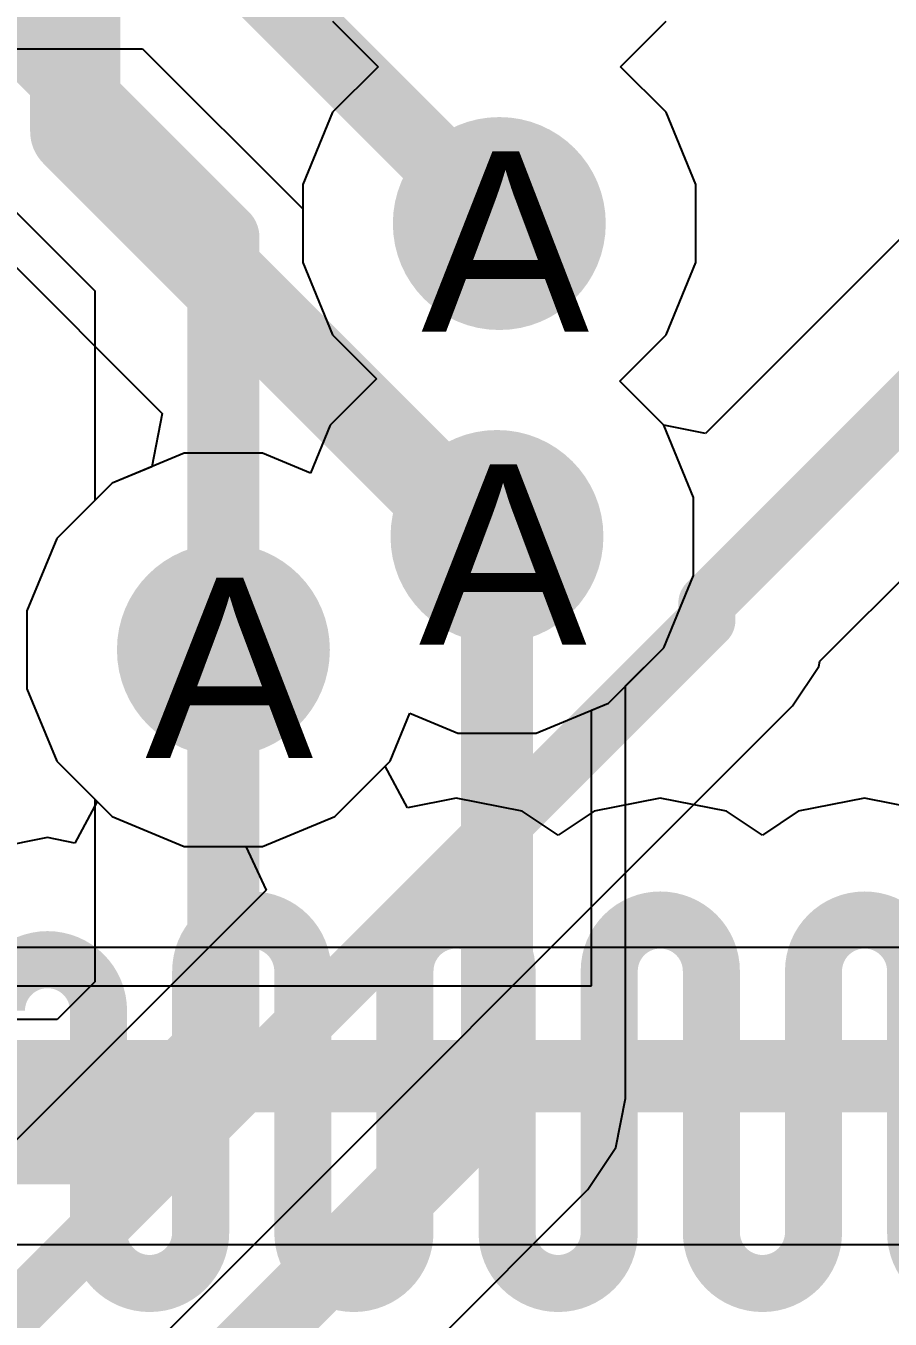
# Model space of a CAD drawing. Header units: inches. Extents: x 0 to 5271, y 0 to 5417.
# Drawn here: x 117.66 to 120.095, y 79.706 to 83.35 of the extents above; entities that cross this region are included whole.
import ezdxf

# ---------------------------------------------------------------- set-up
doc = ezdxf.new("R2010")
doc.units = ezdxf.units.IN
for name, color, linetype in [('Bottom Layer', 5, 'Continuous'), ('Drill Drawing', 1, 'Continuous'), ('L2_GND1', 16, 'Continuous'), ('L3_SIG1', 76, 'Continuous'), ('L4_PWR', 90, 'Continuous'), ('L5_GND2', 156, 'Continuous'), ('L6_SIG2', 130, 'Continuous'), ('L7_GND3', 216, 'Continuous'), ('Top Layer', 1, 'Continuous'), ('Via Holes', 16, 'Continuous')]:
    doc.layers.add(name, color=color, linetype=linetype)
doc.styles.add('Arial', font='', dxfattribs={"height": 0.2})
doc.styles.get('Arial').set_extended_font_data('Arial')

msp = doc.modelspace()

# ---------------------------------------------------------------- hatches: boundary and pattern name
at = {"layer": 'Bottom Layer'}
h = msp.add_hatch(color=5, dxfattribs=at)
edge = h.paths.add_edge_path()
edge.add_arc((118.9936, 82.7931), 0.3, 0, 360)
h = msp.add_hatch(color=5, dxfattribs=at)
edge = h.paths.add_edge_path()
edge.add_arc((118.987, 81.9114), 0.3, 0, 360)
h = msp.add_hatch(color=5, dxfattribs=at)
edge = h.paths.add_edge_path()
edge.add_arc((118.2162, 81.5921), 0.3, 0, 360)
at = {"layer": 'L2_GND1'}
h = msp.add_hatch(color=16, dxfattribs=at)
edge = h.paths.add_edge_path()
edge.add_arc((118.9936, 82.7931), 0.3, 0, 360)
h = msp.add_hatch(color=16, dxfattribs=at)
edge = h.paths.add_edge_path()
edge.add_arc((118.987, 81.9114), 0.3, 0, 360)
h = msp.add_hatch(color=16, dxfattribs=at)
edge = h.paths.add_edge_path()
edge.add_arc((118.2162, 81.5921), 0.3, 0, 360)
at = {"layer": 'L3_SIG1'}
h = msp.add_hatch(color=76, dxfattribs=at)
edge = h.paths.add_edge_path()
edge.add_arc((118.9936, 82.7931), 0.3, 0, 360)
h = msp.add_hatch(color=76, dxfattribs=at)
edge = h.paths.add_edge_path()
edge.add_arc((118.987, 81.9114), 0.3, 0, 360)
h = msp.add_hatch(color=76, dxfattribs=at)
edge = h.paths.add_edge_path()
edge.add_arc((118.2162, 81.5921), 0.3, 0, 360)
at = {"layer": 'L4_PWR'}
h = msp.add_hatch(color=90, dxfattribs=at)
edge = h.paths.add_edge_path()
edge.add_arc((118.9936, 82.7931), 0.3, 0, 360)
h = msp.add_hatch(color=90, dxfattribs=at)
edge = h.paths.add_edge_path()
edge.add_arc((118.987, 81.9114), 0.3, 0, 360)
h = msp.add_hatch(color=90, dxfattribs=at)
edge = h.paths.add_edge_path()
edge.add_arc((118.2162, 81.5921), 0.3, 0, 360)
at = {"layer": 'L5_GND2'}
h = msp.add_hatch(color=156, dxfattribs=at)
edge = h.paths.add_edge_path()
edge.add_arc((118.9936, 82.7931), 0.3, 0, 360)
h = msp.add_hatch(color=156, dxfattribs=at)
edge = h.paths.add_edge_path()
edge.add_arc((118.987, 81.9114), 0.3, 0, 360)
h = msp.add_hatch(color=156, dxfattribs=at)
edge = h.paths.add_edge_path()
edge.add_arc((118.2162, 81.5921), 0.3, 0, 360)
at = {"layer": 'L6_SIG2'}
h = msp.add_hatch(color=130, dxfattribs=at)
edge = h.paths.add_edge_path()
edge.add_arc((118.9936, 82.7931), 0.3, 0, 360)
h = msp.add_hatch(color=130, dxfattribs=at)
edge = h.paths.add_edge_path()
edge.add_arc((118.987, 81.9114), 0.3, 0, 360)
h = msp.add_hatch(color=130, dxfattribs=at)
edge = h.paths.add_edge_path()
edge.add_arc((118.2162, 81.5921), 0.3, 0, 360)
at = {"layer": 'L7_GND3'}
h = msp.add_hatch(color=216, dxfattribs=at)
edge = h.paths.add_edge_path()
edge.add_arc((118.9936, 82.7931), 0.3, 0, 360)
h = msp.add_hatch(color=216, dxfattribs=at)
edge = h.paths.add_edge_path()
edge.add_arc((118.987, 81.9114), 0.3, 0, 360)
h = msp.add_hatch(color=216, dxfattribs=at)
edge = h.paths.add_edge_path()
edge.add_arc((118.2162, 81.5921), 0.3, 0, 360)
at = {"layer": 'Top Layer'}
h = msp.add_hatch(color=1, dxfattribs=at)
edge = h.paths.add_edge_path()
edge.add_arc((118.9936, 82.7931), 0.3, 0, 360)
h = msp.add_hatch(color=1, dxfattribs=at)
edge = h.paths.add_edge_path()
edge.add_arc((118.987, 81.9114), 0.3, 0, 360)
h = msp.add_hatch(color=1, dxfattribs=at)
edge = h.paths.add_edge_path()
edge.add_arc((118.2162, 81.5921), 0.3, 0, 360)
at = {"layer": 'Via Holes'}
h = msp.add_hatch(color=7, dxfattribs=at)
edge = h.paths.add_edge_path()
edge.add_arc((118.9936, 82.7931), 0.15, 0, 360)
h = msp.add_hatch(color=7, dxfattribs=at)
edge = h.paths.add_edge_path()
edge.add_arc((118.987, 81.9114), 0.15, 0, 360)
h = msp.add_hatch(color=7, dxfattribs=at)
edge = h.paths.add_edge_path()
edge.add_arc((118.2162, 81.5921), 0.15, 0, 360)

# ---------------------------------------------------------------- linework, layer by layer
at = {"layer": 'Bottom Layer'}
for p, q in [((122.6339, 85.2615), (119.5742, 82.2018)), ((116.9983, 83.459), (117.8536, 82.6037)), ((119.3353, 83.2349), (119.4633, 83.3628)), ((119.4633, 83.1069), (119.3353, 83.2349)), ((119.5476, 82.9033), (119.4633, 83.1069)), ((119.5476, 82.6829), (119.5476, 82.9033)), ((119.4633, 82.4793), (119.5476, 82.6829)), ((117.8536, 82.6037), (117.8536, 82.013)), ((119.3329, 82.3489), (119.4633, 82.4793)), ((119.4567, 82.2252), (119.3329, 82.3489)), ((119.5742, 82.2018), (119.4567, 82.2252)), ((117.8536, 82.013), (117.7465, 81.9059)), ((119.8965, 81.5598), (120.2788, 81.9421)), ((117.7465, 81.9059), (117.6622, 81.7023)), ((117.6622, 81.7023), (117.6622, 81.4819)), ((119.8196, 81.4342), (119.8935, 81.5448)), ((119.8935, 81.5448), (119.8965, 81.5598)), ((117.6622, 81.4819), (117.7465, 81.2783)), ((116.1858, 77.8004), (119.8196, 81.4342)), ((117.7465, 81.2783), (117.9024, 81.1224)), ((117.9024, 81.1224), (118.106, 81.0381)), ((118.106, 81.0381), (118.2796, 81.0381)), ((118.2796, 81.0381), (118.3363, 80.9152)), ((118.3363, 80.9152), (115.8174, 78.3963))]:
    msp.add_line(p, q, dxfattribs=at)
for points in [[(119.5785, 81.724, 0.1608, 0.1608, 0), (122.875, 85.0205, 0.1608, 0.1608, 0)], [(117.5664, 84.2204, 0.2032, 0.2032, 0), (118.9936, 82.7931, 0.2032, 0.2032, 0)], [(117.1485, 83.8216, 0.2032, 0.2032, 0), (118.2162, 82.7539, 0.2032, 0.2032, 0)], [(118.2162, 81.5921, 0.2032, 0.2032, 0), (118.2162, 82.7539, 0.2032, 0.2032, 0)], [(119.5785, 81.6752, 0.1608, 0.1608, 0), (119.5785, 81.724, 0.1608, 0.1608, 0)], [(115.9448, 78.0415, 0.1608, 0.1608, 0), (119.5785, 81.6752, 0.1608, 0.1608, 0)]]:
    msp.add_lwpolyline(points, format="xyseb", dxfattribs=at)
for points in [[(118.9428, 82.7931, 0.1016, 0.1016, 1), (119.0444, 82.7931, 0.1016, 0.1016, 1)], [(118.1654, 82.7539, 0.1016, 0.1016, 1), (118.267, 82.7539, 0.1016, 0.1016, 1)], [(118.1654, 82.7539, 0.1016, 0.1016, 1), (118.267, 82.7539, 0.1016, 0.1016, 1)], [(119.5383, 81.724, 0.0804, 0.0804, 1), (119.6187, 81.724, 0.0804, 0.0804, 1)], [(119.5383, 81.724, 0.0804, 0.0804, 1), (119.6187, 81.724, 0.0804, 0.0804, 1)], [(119.5383, 81.6752, 0.0804, 0.0804, 1), (119.6187, 81.6752, 0.0804, 0.0804, 1)], [(119.5383, 81.6752, 0.0804, 0.0804, 1), (119.6187, 81.6752, 0.0804, 0.0804, 1)], [(118.1654, 81.5921, 0.1016, 0.1016, 1), (118.267, 81.5921, 0.1016, 0.1016, 1)]]:
    msp.add_lwpolyline(points, format="xyseb", close=True, dxfattribs=at)
at = {"layer": 'L2_GND1'}
for p, q in [((118.524, 83.3628), (118.6519, 83.2349)), ((119.3353, 83.2349), (119.4633, 83.3628)), ((118.6519, 83.2349), (118.524, 83.1069)), ((119.4633, 83.1069), (119.3353, 83.2349)), ((118.524, 83.1069), (118.4396, 82.9033)), ((119.5476, 82.9033), (119.4633, 83.1069)), ((118.4396, 82.9033), (118.4396, 82.6829)), ((119.5476, 82.6829), (119.5476, 82.9033)), ((118.4396, 82.6829), (118.524, 82.4793)), ((119.4633, 82.4793), (119.5476, 82.6829)), ((118.524, 82.4793), (118.6477, 82.3555)), ((119.3329, 82.3489), (119.4633, 82.4793)), ((118.6477, 82.3555), (118.5173, 82.2252)), ((119.4567, 82.2252), (119.3329, 82.3489)), ((118.5173, 82.2252), (118.4614, 82.0902)), ((119.541, 82.0216), (119.4567, 82.2252)), ((118.106, 82.1461), (117.9024, 82.0618)), ((118.3264, 82.1461), (118.106, 82.1461)), ((118.4614, 82.0902), (118.3264, 82.1461)), ((117.9024, 82.0618), (117.7465, 81.9059)), ((119.541, 81.8012), (119.541, 82.0216)), ((117.7465, 81.9059), (117.6622, 81.7023)), ((119.4567, 81.5976), (119.541, 81.8012)), ((117.6622, 81.7023), (117.6622, 81.4819)), ((119.3496, 81.4905), (119.4567, 81.5976)), ((117.6622, 81.4819), (117.7465, 81.2783)), ((119.3496, 80.3282), (119.3496, 81.4905)), ((117.7465, 81.2783), (117.8536, 81.1712)), ((117.8536, 81.1712), (117.8536, 80.6565)), ((117.8536, 80.6565), (117.7474, 80.5504)), ((117.7474, 80.5504), (115.2783, 80.5504)), ((119.322, 80.1895), (119.3496, 80.3282)), ((119.3496, 80.3282), (119.3496, 80.3282)), ((119.2434, 80.0718), (119.322, 80.1895)), ((118.3364, 79.1648), (119.2434, 80.0718)), ((119.2434, 80.0718), (119.2434, 80.0718))]:
    msp.add_line(p, q, dxfattribs=at)
for points in [[(118.987, 80.3282, 0.2032, 0.2032, 0), (118.987, 81.9114, 0.2032, 0.2032, 0)], [(118.2162, 80.5064, 0.2032, 0.2032, 0), (118.2162, 81.5921, 0.2032, 0.2032, 0)], [(117.8976, 80.1878, 0.2032, 0.2032, 0), (118.2162, 80.5064, 0.2032, 0.2032, 0)], [(118.08, 79.4212, 0.2032, 0.2032, 0), (118.987, 80.3282, 0.2032, 0.2032, 0)], [(104.3178, 80.1878, 0.2032, 0.2032, 0), (117.8976, 80.1878, 0.2032, 0.2032, 0)]]:
    msp.add_lwpolyline(points, format="xyseb", dxfattribs=at)
for points in [[(118.9362, 81.9114, 0.1016, 0.1016, 1), (119.0378, 81.9114, 0.1016, 0.1016, 1)], [(118.1654, 81.5921, 0.1016, 0.1016, 1), (118.267, 81.5921, 0.1016, 0.1016, 1)], [(118.1654, 80.5064, 0.1016, 0.1016, 1), (118.267, 80.5064, 0.1016, 0.1016, 1)], [(118.1654, 80.5064, 0.1016, 0.1016, 1), (118.267, 80.5064, 0.1016, 0.1016, 1)], [(118.9362, 80.3282, 0.1016, 0.1016, 1), (119.0378, 80.3282, 0.1016, 0.1016, 1)], [(118.9362, 80.3282, 0.1016, 0.1016, 1), (119.0378, 80.3282, 0.1016, 0.1016, 1)], [(117.8468, 80.1878, 0.1016, 0.1016, 1), (117.9484, 80.1878, 0.1016, 0.1016, 1)], [(117.8468, 80.1878, 0.1016, 0.1016, 1), (117.9484, 80.1878, 0.1016, 0.1016, 1)]]:
    msp.add_lwpolyline(points, format="xyseb", close=True, dxfattribs=at)
at = {"layer": 'L3_SIG1'}
for p, q in [((118.524, 83.3628), (118.6519, 83.2349)), ((119.3353, 83.2349), (119.4633, 83.3628)), ((118.6519, 83.2349), (118.524, 83.1069)), ((119.4633, 83.1069), (119.3353, 83.2349)), ((118.524, 83.1069), (118.4396, 82.9033)), ((119.5476, 82.9033), (119.4633, 83.1069)), ((118.4396, 82.9033), (118.4396, 82.6829)), ((119.5476, 82.6829), (119.5476, 82.9033)), ((118.4396, 82.6829), (118.524, 82.4793)), ((119.4633, 82.4793), (119.5476, 82.6829)), ((118.524, 82.4793), (118.6477, 82.3555)), ((119.3329, 82.3489), (119.4633, 82.4793)), ((118.6477, 82.3555), (118.5173, 82.2252)), ((119.4567, 82.2252), (119.3329, 82.3489)), ((118.5173, 82.2252), (118.4614, 82.0902)), ((119.541, 82.0216), (119.4567, 82.2252)), ((118.106, 82.1461), (117.9024, 82.0618)), ((118.3264, 82.1461), (118.106, 82.1461)), ((118.4614, 82.0902), (118.3264, 82.1461)), ((117.9024, 82.0618), (117.7465, 81.9059)), ((119.541, 81.8012), (119.541, 82.0216)), ((117.7465, 81.9059), (117.6622, 81.7023)), ((119.4567, 81.5976), (119.541, 81.8012)), ((117.6622, 81.7023), (117.6622, 81.4819)), ((119.3008, 81.4417), (119.4567, 81.5976)), ((117.6622, 81.4819), (117.7465, 81.2783)), ((119.0972, 81.3574), (119.3008, 81.4417)), ((118.6858, 81.2783), (118.7418, 81.4133)), ((118.7418, 81.4133), (118.8768, 81.3574)), ((118.8768, 81.3574), (119.0972, 81.3574)), ((117.7465, 81.2783), (117.9024, 81.1224)), ((118.53, 81.1224), (118.6858, 81.2783)), ((117.9024, 81.1224), (118.106, 81.0381)), ((118.3264, 81.0381), (118.53, 81.1224)), ((118.106, 81.0381), (118.3264, 81.0381))]:
    msp.add_line(p, q, dxfattribs=at)
at = {"layer": 'L4_PWR'}
for p, q in [((119.3353, 83.2349), (119.4633, 83.3628)), ((119.4633, 83.1069), (119.3353, 83.2349)), ((119.5476, 82.9033), (119.4633, 83.1069)), ((119.5476, 82.6829), (119.5476, 82.9033)), ((119.4633, 82.4793), (119.5476, 82.6829)), ((119.3329, 82.3489), (119.4633, 82.4793)), ((119.4567, 82.2252), (119.3329, 82.3489)), ((119.541, 82.0216), (119.4567, 82.2252)), ((119.541, 81.8012), (119.541, 82.0216)), ((119.4567, 81.5976), (119.541, 81.8012)), ((119.3008, 81.4417), (119.4567, 81.5976)), ((119.253, 81.4219), (119.3008, 81.4417)), ((119.253, 80.645), (119.253, 81.4219)), ((117.449, 80.645), (119.253, 80.645))]:
    msp.add_line(p, q, dxfattribs=at)
at = {"layer": 'L5_GND2'}
for p, q in [((118.524, 83.3628), (118.6519, 83.2349)), ((119.3353, 83.2349), (119.4633, 83.3628)), ((118.6519, 83.2349), (118.524, 83.1069)), ((119.4633, 83.1069), (119.3353, 83.2349)), ((118.524, 83.1069), (118.4396, 82.9033)), ((119.5476, 82.9033), (119.4633, 83.1069)), ((118.4396, 82.9033), (118.4396, 82.6829)), ((119.5476, 82.6829), (119.5476, 82.9033)), ((118.4396, 82.6829), (118.524, 82.4793)), ((119.4633, 82.4793), (119.5476, 82.6829)), ((118.524, 82.4793), (118.6477, 82.3555)), ((119.3329, 82.3489), (119.4633, 82.4793)), ((118.6477, 82.3555), (118.5173, 82.2252)), ((119.4567, 82.2252), (119.3329, 82.3489)), ((118.5173, 82.2252), (118.4614, 82.0902)), ((119.541, 82.0216), (119.4567, 82.2252)), ((118.106, 82.1461), (117.9024, 82.0618)), ((118.3264, 82.1461), (118.106, 82.1461)), ((118.4614, 82.0902), (118.3264, 82.1461)), ((117.9024, 82.0618), (117.7465, 81.9059)), ((119.541, 81.8012), (119.541, 82.0216)), ((117.7465, 81.9059), (117.6622, 81.7023)), ((119.4567, 81.5976), (119.541, 81.8012)), ((117.6622, 81.7023), (117.6622, 81.4819)), ((119.3008, 81.4417), (119.4567, 81.5976)), ((117.6622, 81.4819), (117.7465, 81.2783)), ((119.0972, 81.3574), (119.3008, 81.4417)), ((118.6858, 81.2783), (118.7418, 81.4133)), ((118.7418, 81.4133), (118.8768, 81.3574)), ((118.8768, 81.3574), (119.0972, 81.3574)), ((117.7465, 81.2783), (117.9024, 81.1224)), ((118.53, 81.1224), (118.6858, 81.2783)), ((117.9024, 81.1224), (118.106, 81.0381)), ((118.3264, 81.0381), (118.53, 81.1224)), ((118.106, 81.0381), (118.3264, 81.0381)), ((133.7439, 79.9154), (94.8944, 79.9154))]:
    msp.add_line(p, q, dxfattribs=at)
at = {"layer": 'L6_SIG2'}
for p, q in [((119.3353, 83.2349), (119.4633, 83.3628)), ((116.7491, 83.2853), (117.9886, 83.2853)), ((117.9886, 83.2853), (118.4396, 82.8343)), ((119.4633, 83.1069), (119.3353, 83.2349)), ((119.5476, 82.9033), (119.4633, 83.1069)), ((119.5476, 82.6829), (119.5476, 82.9033)), ((118.4396, 82.8343), (118.4396, 82.6829)), ((118.4396, 82.6829), (118.524, 82.4793)), ((119.4633, 82.4793), (119.5476, 82.6829)), ((118.524, 82.4793), (118.6477, 82.3555)), ((119.3329, 82.3489), (119.4633, 82.4793)), ((118.6477, 82.3555), (118.5173, 82.2252)), ((119.4567, 82.2252), (119.3329, 82.3489)), ((118.5173, 82.2252), (118.4614, 82.0902)), ((119.541, 82.0216), (119.4567, 82.2252)), ((118.106, 82.1461), (117.9024, 82.0618)), ((118.3264, 82.1461), (118.106, 82.1461)), ((118.4614, 82.0902), (118.3264, 82.1461)), ((117.9024, 82.0618), (117.7465, 81.9059)), ((119.541, 81.8012), (119.541, 82.0216)), ((117.7465, 81.9059), (117.6622, 81.7023)), ((119.4567, 81.5976), (119.541, 81.8012)), ((117.6622, 81.7023), (117.6622, 81.4819)), ((119.3008, 81.4417), (119.4567, 81.5976)), ((117.6622, 81.4819), (117.7465, 81.2783)), ((119.0972, 81.3574), (119.3008, 81.4417)), ((118.6858, 81.2783), (118.7418, 81.4133)), ((118.7418, 81.4133), (118.8768, 81.3574)), ((118.8768, 81.3574), (119.0972, 81.3574)), ((117.7465, 81.2783), (117.8601, 81.1647)), ((118.672, 81.2644), (118.6858, 81.2783)), ((118.7345, 81.1474), (118.672, 81.2644)), ((117.8601, 81.1647), (117.7976, 81.0476)), ((118.8716, 81.1746), (118.7345, 81.1474)), ((119.0582, 81.1375), (118.8716, 81.1746)), ((119.4472, 81.1746), (119.2606, 81.1375)), ((119.6338, 81.1375), (119.4472, 81.1746)), ((120.0227, 81.1746), (119.8361, 81.1375)), ((120.2094, 81.1375), (120.0227, 81.1746)), ((119.1594, 81.0699), (119.0582, 81.1375)), ((119.2606, 81.1375), (119.1594, 81.0699)), ((119.735, 81.0699), (119.6338, 81.1375)), ((119.8361, 81.1375), (119.735, 81.0699)), ((117.7205, 81.063), (117.5339, 81.0258)), ((117.7976, 81.0476), (117.7205, 81.063))]:
    msp.add_line(p, q, dxfattribs=at)
for points in [[(118.1388, 83.6479, 0.2032, 0.2032, 0), (118.9936, 82.7931, 0.2032, 0.2032, 0)], [(118.1522, 80.687, 0.1608, 0.1608, -1), (118.4399, 80.687, 0.1608, 0.1608, 0)], [(118.7277, 80.687, 0.1608, 0.1608, -1), (119.0155, 80.687, 0.1608, 0.1608, 0)], [(119.3033, 80.687, 0.1608, 0.1608, -1), (119.5911, 80.687, 0.1608, 0.1608, 0)], [(119.8789, 80.687, 0.1608, 0.1608, -1), (120.1666, 80.687, 0.1608, 0.1608, 0)], [(117.5766, 80.5753, 0.1608, 0.1608, -1), (117.8644, 80.5753, 0.1608, 0.1608, 0)], [(118.1522, 79.9507, 0.1608, 0.1608, 0), (118.1522, 80.687, 0.1608, 0.1608, 0)], [(118.4399, 79.9507, 0.1608, 0.1608, 0), (118.4399, 80.687, 0.1608, 0.1608, 0)], [(118.7277, 79.9507, 0.1608, 0.1608, 0), (118.7277, 80.687, 0.1608, 0.1608, 0)], [(119.0155, 79.9507, 0.1608, 0.1608, 0), (119.0155, 80.687, 0.1608, 0.1608, 0)], [(119.3033, 79.9507, 0.1608, 0.1608, 0), (119.3033, 80.687, 0.1608, 0.1608, 0)], [(119.5911, 79.9507, 0.1608, 0.1608, 0), (119.5911, 80.687, 0.1608, 0.1608, 0)], [(119.8789, 79.9507, 0.1608, 0.1608, 0), (119.8789, 80.687, 0.1608, 0.1608, 0)], [(120.1666, 79.9507, 0.1608, 0.1608, 0), (120.1666, 80.687, 0.1608, 0.1608, 0)], [(117.8644, 79.9507, 0.1608, 0.1608, 0), (117.8644, 80.5753, 0.1608, 0.1608, 0)], [(118.1522, 79.9507, 0.1608, 0.1608, -1), (117.8644, 79.9507, 0.1608, 0.1608, 0)], [(118.7277, 79.9507, 0.1608, 0.1608, -1), (118.4399, 79.9507, 0.1608, 0.1608, 0)], [(119.3033, 79.9507, 0.1608, 0.1608, -1), (119.0155, 79.9507, 0.1608, 0.1608, 0)], [(119.8789, 79.9507, 0.1608, 0.1608, -1), (119.5911, 79.9507, 0.1608, 0.1608, 0)], [(120.4544, 79.9507, 0.1608, 0.1608, -1), (120.1666, 79.9507, 0.1608, 0.1608, 0)]]:
    msp.add_lwpolyline(points, format="xyseb", dxfattribs=at)
for points in [[(118.9428, 82.7931, 0.1016, 0.1016, 1), (119.0444, 82.7931, 0.1016, 0.1016, 1)], [(118.112, 80.687, 0.0804, 0.0804, 1), (118.1924, 80.687, 0.0804, 0.0804, 1)], [(118.112, 80.687, 0.0804, 0.0804, 1), (118.1924, 80.687, 0.0804, 0.0804, 1)], [(118.3998, 80.687, 0.0804, 0.0804, 1), (118.4801, 80.687, 0.0804, 0.0804, 1)], [(118.3998, 80.687, 0.0804, 0.0804, 1), (118.4801, 80.687, 0.0804, 0.0804, 1)], [(118.6875, 80.687, 0.0804, 0.0804, 1), (118.7679, 80.687, 0.0804, 0.0804, 1)], [(118.6875, 80.687, 0.0804, 0.0804, 1), (118.7679, 80.687, 0.0804, 0.0804, 1)], [(118.9753, 80.687, 0.0804, 0.0804, 1), (119.0557, 80.687, 0.0804, 0.0804, 1)], [(118.9753, 80.687, 0.0804, 0.0804, 1), (119.0557, 80.687, 0.0804, 0.0804, 1)], [(119.2631, 80.687, 0.0804, 0.0804, 1), (119.3435, 80.687, 0.0804, 0.0804, 1)], [(119.2631, 80.687, 0.0804, 0.0804, 1), (119.3435, 80.687, 0.0804, 0.0804, 1)], [(119.5509, 80.687, 0.0804, 0.0804, 1), (119.6313, 80.687, 0.0804, 0.0804, 1)], [(119.5509, 80.687, 0.0804, 0.0804, 1), (119.6313, 80.687, 0.0804, 0.0804, 1)], [(119.8387, 80.687, 0.0804, 0.0804, 1), (119.9191, 80.687, 0.0804, 0.0804, 1)], [(119.8387, 80.687, 0.0804, 0.0804, 1), (119.9191, 80.687, 0.0804, 0.0804, 1)], [(120.1264, 80.687, 0.0804, 0.0804, 1), (120.2068, 80.687, 0.0804, 0.0804, 1)], [(120.1264, 80.687, 0.0804, 0.0804, 1), (120.2068, 80.687, 0.0804, 0.0804, 1)], [(117.8242, 80.5753, 0.0804, 0.0804, 1), (117.9046, 80.5753, 0.0804, 0.0804, 1)], [(117.8242, 80.5753, 0.0804, 0.0804, 1), (117.9046, 80.5753, 0.0804, 0.0804, 1)], [(117.8242, 79.9507, 0.0804, 0.0804, 1), (117.9046, 79.9507, 0.0804, 0.0804, 1)], [(117.8242, 79.9507, 0.0804, 0.0804, 1), (117.9046, 79.9507, 0.0804, 0.0804, 1)], [(118.112, 79.9507, 0.0804, 0.0804, 1), (118.1924, 79.9507, 0.0804, 0.0804, 1)], [(118.112, 79.9507, 0.0804, 0.0804, 1), (118.1924, 79.9507, 0.0804, 0.0804, 1)], [(118.3998, 79.9507, 0.0804, 0.0804, 1), (118.4801, 79.9507, 0.0804, 0.0804, 1)], [(118.3998, 79.9507, 0.0804, 0.0804, 1), (118.4801, 79.9507, 0.0804, 0.0804, 1)], [(118.6875, 79.9507, 0.0804, 0.0804, 1), (118.7679, 79.9507, 0.0804, 0.0804, 1)], [(118.6875, 79.9507, 0.0804, 0.0804, 1), (118.7679, 79.9507, 0.0804, 0.0804, 1)], [(118.9753, 79.9507, 0.0804, 0.0804, 1), (119.0557, 79.9507, 0.0804, 0.0804, 1)], [(118.9753, 79.9507, 0.0804, 0.0804, 1), (119.0557, 79.9507, 0.0804, 0.0804, 1)], [(119.2631, 79.9507, 0.0804, 0.0804, 1), (119.3435, 79.9507, 0.0804, 0.0804, 1)], [(119.2631, 79.9507, 0.0804, 0.0804, 1), (119.3435, 79.9507, 0.0804, 0.0804, 1)], [(119.5509, 79.9507, 0.0804, 0.0804, 1), (119.6313, 79.9507, 0.0804, 0.0804, 1)], [(119.5509, 79.9507, 0.0804, 0.0804, 1), (119.6313, 79.9507, 0.0804, 0.0804, 1)], [(119.8387, 79.9507, 0.0804, 0.0804, 1), (119.9191, 79.9507, 0.0804, 0.0804, 1)], [(119.8387, 79.9507, 0.0804, 0.0804, 1), (119.9191, 79.9507, 0.0804, 0.0804, 1)], [(120.1264, 79.9507, 0.0804, 0.0804, 1), (120.2068, 79.9507, 0.0804, 0.0804, 1)], [(120.1264, 79.9507, 0.0804, 0.0804, 1), (120.2068, 79.9507, 0.0804, 0.0804, 1)]]:
    msp.add_lwpolyline(points, format="xyseb", close=True, dxfattribs=at)
at = {"layer": 'L7_GND3'}
for p, q in [((118.524, 83.3628), (118.6519, 83.2349)), ((119.3353, 83.2349), (119.4633, 83.3628)), ((118.6519, 83.2349), (118.524, 83.1069)), ((119.4633, 83.1069), (119.3353, 83.2349)), ((118.524, 83.1069), (118.4396, 82.9033)), ((119.5476, 82.9033), (119.4633, 83.1069)), ((118.4396, 82.9033), (118.4396, 82.6829)), ((119.5476, 82.6829), (119.5476, 82.9033)), ((118.4396, 82.6829), (118.524, 82.4793)), ((119.4633, 82.4793), (119.5476, 82.6829)), ((118.524, 82.4793), (118.6477, 82.3555)), ((119.3329, 82.3489), (119.4633, 82.4793)), ((118.6477, 82.3555), (118.5173, 82.2252)), ((119.4567, 82.2252), (119.3329, 82.3489)), ((118.5173, 82.2252), (118.4614, 82.0902)), ((119.541, 82.0216), (119.4567, 82.2252)), ((118.106, 82.1461), (117.9024, 82.0618)), ((118.3264, 82.1461), (118.106, 82.1461)), ((118.4614, 82.0902), (118.3264, 82.1461)), ((117.9024, 82.0618), (117.7465, 81.9059)), ((119.541, 81.8012), (119.541, 82.0216)), ((117.7465, 81.9059), (117.6622, 81.7023)), ((119.4567, 81.5976), (119.541, 81.8012)), ((117.6622, 81.7023), (117.6622, 81.4819)), ((119.3008, 81.4417), (119.4567, 81.5976)), ((117.6622, 81.4819), (117.7465, 81.2783)), ((119.0972, 81.3574), (119.3008, 81.4417)), ((118.6858, 81.2783), (118.7418, 81.4133)), ((118.7418, 81.4133), (118.8768, 81.3574)), ((118.8768, 81.3574), (119.0972, 81.3574)), ((117.7465, 81.2783), (117.9024, 81.1224)), ((118.53, 81.1224), (118.6858, 81.2783)), ((117.9024, 81.1224), (118.106, 81.0381)), ((118.3264, 81.0381), (118.53, 81.1224)), ((118.106, 81.0381), (118.3264, 81.0381)), ((121.3261, 80.7536), (115.6002, 80.7536))]:
    msp.add_line(p, q, dxfattribs=at)
msp.add_lwpolyline([(105.2322, 80.391, 0.2032, 0.2032, 0), (121.4763, 80.391, 0.2032, 0.2032, 0)], format="xyseb", dxfattribs=at)
at = {"layer": 'Top Layer'}
for p, q in [((119.3353, 83.2349), (119.4633, 83.3628)), ((119.4633, 83.1069), (119.3353, 83.2349)), ((119.5476, 82.9033), (119.4633, 83.1069)), ((119.5476, 82.6829), (119.5476, 82.9033)), ((117.5241, 82.7776), (118.0439, 82.2578)), ((119.4633, 82.4793), (119.5476, 82.6829)), ((119.3329, 82.3489), (119.4633, 82.4793)), ((119.4567, 82.2252), (119.3329, 82.3489)), ((118.0439, 82.2578), (118.0141, 82.108)), ((119.541, 82.0216), (119.4567, 82.2252)), ((118.0141, 82.108), (117.9024, 82.0618)), ((117.9024, 82.0618), (117.7465, 81.9059)), ((119.541, 81.8012), (119.541, 82.0216)), ((117.7465, 81.9059), (117.6622, 81.7023)), ((119.4567, 81.5976), (119.541, 81.8012)), ((117.6622, 81.7023), (117.6622, 81.4819)), ((119.3008, 81.4417), (119.4567, 81.5976)), ((117.6622, 81.4819), (117.7465, 81.2783)), ((119.0972, 81.3574), (119.3008, 81.4417)), ((118.6858, 81.2783), (118.7418, 81.4133)), ((118.7418, 81.4133), (118.8768, 81.3574)), ((118.8768, 81.3574), (119.0972, 81.3574)), ((117.7465, 81.2783), (117.9024, 81.1224)), ((118.53, 81.1224), (118.6858, 81.2783)), ((117.9024, 81.1224), (118.106, 81.0381)), ((118.3264, 81.0381), (118.53, 81.1224)), ((118.106, 81.0381), (118.3264, 81.0381))]:
    msp.add_line(p, q, dxfattribs=at)
for points in [[(117.7987, 83.0523, 0.254, 0.254, 0), (117.7987, 84.7928, 0.254, 0.254, 0)], [(117.7987, 83.0523, 0.254, 0.254, 0), (118.9397, 81.9114, 0.254, 0.254, 0)], [(118.9397, 81.9114, 0.254, 0.254, 0), (118.987, 81.9114, 0.254, 0.254, 0)]]:
    msp.add_lwpolyline(points, format="xyseb", dxfattribs=at)
for points in [[(117.7352, 83.0523, 0.127, 0.127, 1), (117.8622, 83.0523, 0.127, 0.127, 1)], [(117.7352, 83.0523, 0.127, 0.127, 1), (117.8622, 83.0523, 0.127, 0.127, 1)], [(118.8762, 81.9114, 0.127, 0.127, 1), (119.0032, 81.9114, 0.127, 0.127, 1)], [(118.8762, 81.9114, 0.127, 0.127, 1), (119.0032, 81.9114, 0.127, 0.127, 1)], [(118.9235, 81.9114, 0.127, 0.127, 1), (119.0505, 81.9114, 0.127, 0.127, 1)]]:
    msp.add_lwpolyline(points, format="xyseb", close=True, dxfattribs=at)

# ---------------------------------------------------------------- texts
at = {"layer": 'Drill Drawing', "style": 'Arial'}
for p in [(118.7736, 82.4884), (118.7669, 81.6067), (117.9961, 81.2874)]:
    msp.add_text('A', height=0.508, dxfattribs=at).set_placement(p)

doc.saveas('drawing.dxf')
